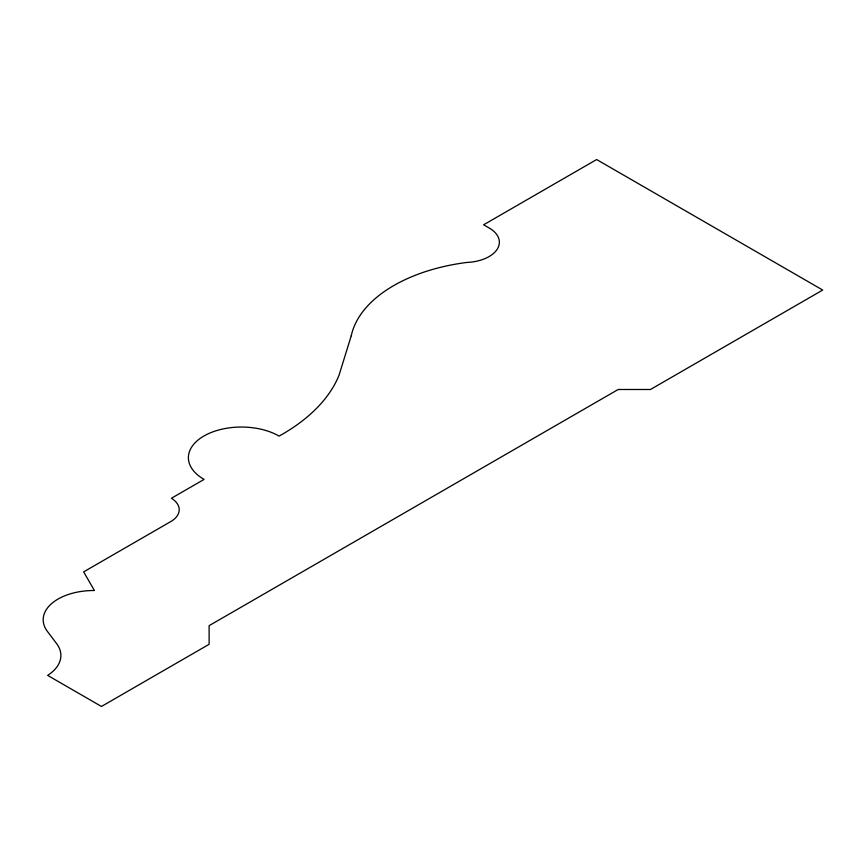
<?xml version="1.0" encoding="UTF-8"?>
<svg xmlns="http://www.w3.org/2000/svg" width="866" height="866" viewBox="0 0 866 866"><rect width="100%" height="100%" fill="white"/><g stroke="black" fill="none" stroke-linecap="round" stroke-linejoin="round"><path stroke-width="1.3" d="M351.26 335.737L339.071 375.14A213.231 123.102 0 0 1 279.079 436.107A53.032 30.624 0 0 0 203.911 436.009A53.032 30.624 0 0 0 204.084 479.407L171.436 498.253A29.271 16.898 0 0 1 169.704 522.187L83.645 571.874L94.416 590.515A50.618 29.227 0 0 0 47.121 631.033L56.972 644.098A51.527 29.747 0 0 1 47.641 675.383L101.463 706.461L209.117 644.304L209.117 625.663L618.172 389.494L650.463 389.494L822.7 290.056L596.642 159.539L483.618 224.803L490.621 228.841A35.116 20.275 0 0 1 496.738 249.938A35.116 20.275 0 0 1 466.72 262.463A148.844 85.94 0 0 0 351.26 335.737"/></g></svg>
